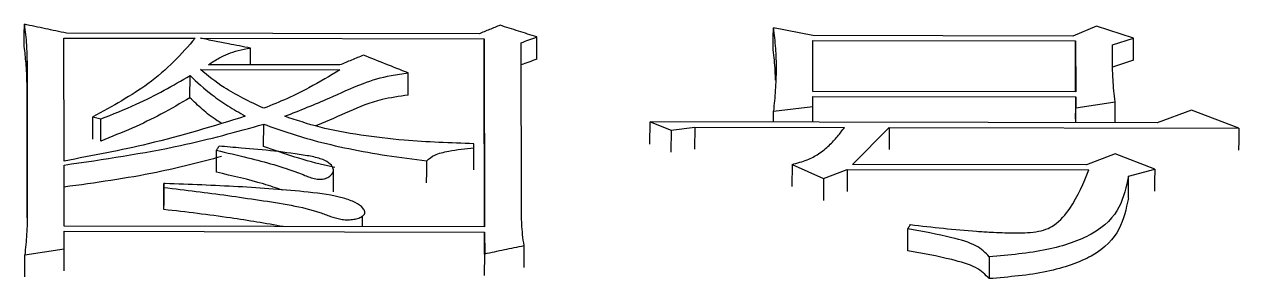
# Model space of a CAD drawing. Header units: millimetres. Extents: x 2104 to 4053, y 855 to 2233.
# Drawn here: x 2517.976 to 2522.975, y 2101.522 to 2102.567 of the extents above; entities that cross this region are included whole.
import ezdxf

# ---------------------------------------------------------------- set-up
doc = ezdxf.new("R2010")
doc.units = ezdxf.units.MM

msp = doc.modelspace()

# ---------------------------------------------------------------- linework, layer by layer
at = {"color": 7, "linetype": 'Continuous', "lineweight": 25}
for p, q in [((2519.8481, 2102.5278), (2518.1498, 2102.531)), ((2521.2219, 2102.5213), (2521.0596, 2102.5535)), ((2522.2928, 2102.5193), (2521.2219, 2102.5213)), ((2522.3901, 2102.5591), (2522.2928, 2102.5193)), ((2522.5417, 2102.5108), (2522.3901, 2102.5591)), ((2518.139, 2102.511), (2518.68, 2102.51)), ((2518.14, 2102.0056), (2518.139, 2102.511)), ((2518.7015, 2102.5099), (2519.8698, 2102.5078)), ((2519.8698, 2102.5078), (2519.8712, 2101.7347)), ((2520.0225, 2101.8101), (2520.0213, 2102.4915)), ((2521.222, 2102.5012), (2522.3037, 2102.4992)), ((2521.2224, 2102.2914), (2521.222, 2102.5012)), ((2522.3037, 2102.4992), (2522.3041, 2102.2893)), ((2522.4552, 2102.4829), (2522.5417, 2102.5108)), ((2522.5414, 2102.4196), (2522.4549, 2102.3917)), ((2517.9876, 2102.3237), (2517.9878, 2102.4148)), ((2517.9878, 2102.4148), (2517.9889, 2101.7929)), ((2518.7018, 2102.3812), (2519.2751, 2102.3801)), ((2519.2751, 2102.4003), (2518.7342, 2102.4013)), ((2519.8708, 2101.7347), (2519.8696, 2102.4165)), ((2522.3037, 2102.2893), (2522.3035, 2102.408)), ((2517.9886, 2101.772), (2517.9876, 2102.3237)), ((2518.6583, 2102.2659), (2518.6586, 2102.357)), ((2519.5564, 2102.2763), (2519.5567, 2102.3673)), ((2522.3041, 2102.2893), (2521.2224, 2102.2914)), ((2521.2224, 2102.271), (2522.3041, 2102.269)), ((2521.2225, 2102.2302), (2521.2224, 2102.271)), ((2522.3041, 2102.269), (2522.3042, 2102.2241)), ((2521.0603, 2102.2101), (2521.2225, 2102.2302)), ((2521.2223, 2102.1648), (2521.2225, 2102.2302)), ((2522.3041, 2102.1628), (2522.3042, 2102.2241)), ((2522.3042, 2102.2241), (2522.4664, 2102.2483)), ((2518.2584, 2102.0959), (2518.2586, 2102.1867)), ((2521.0602, 2102.1651), (2521.0603, 2102.2101)), ((2522.7802, 2102.2151), (2522.6397, 2102.1621)), ((2522.9751, 2102.141), (2522.7802, 2102.2151)), ((2518.9615, 2102.0659), (2518.9618, 2102.1567)), ((2520.5517, 2102.0753), (2520.5519, 2102.166)), ((2520.5519, 2102.166), (2520.6385, 2102.133)), ((2522.6397, 2102.1621), (2520.5519, 2102.166)), ((2520.6385, 2102.133), (2520.6383, 2102.0423)), ((2520.6385, 2102.133), (2520.7359, 2102.1452)), ((2520.7359, 2102.1452), (2520.7356, 2102.0544)), ((2520.7359, 2102.1452), (2521.3525, 2102.144)), ((2521.3852, 2101.9912), (2521.5364, 2102.1437)), ((2521.5364, 2102.1437), (2521.5361, 2102.0529)), ((2521.5364, 2102.1437), (2522.9751, 2102.141)), ((2519.8274, 2102.0604), (2519.8274, 2102.0769)), ((2519.8271, 2101.9698), (2519.8274, 2102.0604)), ((2522.4668, 2102.0348), (2522.3479, 2101.9894)), ((2522.6292, 2101.9723), (2522.4668, 2102.0348)), ((2518.1405, 2101.7379), (2518.14, 2101.989)), ((2519.2488, 2101.8783), (2519.2491, 2101.9693)), ((2521.1364, 2101.9917), (2521.1361, 2101.9011)), ((2521.1364, 2101.9917), (2521.2663, 2101.9333)), ((2521.2663, 2101.9333), (2521.3636, 2101.9705)), ((2521.3636, 2101.9705), (2521.3634, 2101.88)), ((2521.3636, 2101.9705), (2522.3588, 2101.9687)), ((2522.3479, 2101.9894), (2521.3852, 2101.9912)), ((2522.5211, 2101.9434), (2522.6292, 2101.9723)), ((2521.2663, 2101.9333), (2521.2661, 2101.8428)), ((2522.5208, 2101.8529), (2522.5211, 2101.9434)), ((2518.5512, 2101.9133), (2518.551, 2101.8229)), ((2518.551, 2101.8063), (2518.5512, 2101.8968)), ((2518.5512, 2101.8967), (2518.5512, 2101.9133)), ((2519.3688, 2101.7356), (2519.3689, 2101.7802)), ((2519.369, 2101.8127), (2519.369, 2101.8136)), ((2519.8712, 2101.7347), (2518.1405, 2101.7379)), ((2518.1405, 2101.7168), (2519.8713, 2101.7136)), ((2518.1406, 2101.6448), (2518.1405, 2101.7168)), ((2519.8713, 2101.7136), (2519.8714, 2101.6246)), ((2517.9782, 2101.5297), (2517.9784, 2101.6196)), ((2519.8712, 2101.5347), (2519.8714, 2101.6246))]:
    msp.add_line(p, q, dxfattribs=at)
at = {"color": 7, "linetype": 'Continuous', "lineweight": 25, "flags": 128}
for points in [[(2517.9764, 2102.4759), (2517.9766, 2102.5271), (2517.9767, 2102.5673)], [(2521.0594, 2102.4622), (2521.0595, 2102.5134), (2521.0596, 2102.5535)], [(2518.907, 2102.401), (2518.907, 2102.4239), (2518.9072, 2102.4694)], [(2519.8696, 2102.4165), (2519.8697, 2102.4676), (2519.8698, 2102.5078)], [(2520.0859, 2102.4241), (2520.086, 2102.4752), (2520.0861, 2102.5154)], [(2522.3035, 2102.408), (2522.3036, 2102.4591), (2522.3037, 2102.4992)], [(2522.5414, 2102.4196), (2522.5416, 2102.4707), (2522.5417, 2102.5108)], [(2522.3039, 2102.1781), (2522.304, 2102.229), (2522.3041, 2102.269)], [(2522.4662, 2102.1625), (2522.4663, 2102.2083), (2522.4664, 2102.2483)], [(2518.2587, 2102.1867), (2518.2749, 2102.1826), (2518.2911, 2102.1784)], [(2518.2909, 2102.0877), (2518.291, 2102.1385), (2518.2911, 2102.1784)], [(2522.9751, 2102.141), (2522.9749, 2102.0902), (2522.9748, 2102.0503)], [(2518.7671, 2101.9593), (2518.7672, 2101.9961), (2518.7673, 2102.023), (2518.7673, 2102.0499)], [(2519.6325, 2101.9164), (2519.6327, 2101.9616), (2519.6328, 2102.0069)], [(2522.6292, 2101.9723), (2522.6291, 2101.9216), (2522.629, 2101.8818)], [(2521.6126, 2101.637), (2521.6127, 2101.6736), (2521.6128, 2101.7004), (2521.6128, 2101.7272)], [(2519.871, 2101.6235), (2519.8712, 2101.6739), (2519.8713, 2101.7136)], [(2517.9784, 2101.6196), (2518.0595, 2101.6322), (2518.1406, 2101.6448)], [(2518.1404, 2101.5548), (2518.1405, 2101.6052), (2518.1406, 2101.6448)], [(2520.0334, 2101.5683), (2520.0335, 2101.6186), (2520.0336, 2101.6583)], [(2521.9484, 2101.6123), (2521.9483, 2101.5855), (2521.9482, 2101.5587), (2521.9481, 2101.5222)]]:
    msp.add_lwpolyline(points, dxfattribs=at)
at = {"color": 7, "linetype": 'Continuous', "lineweight": 25}
for points, knots in [([(2517.9767, 2102.5673), (2517.9784, 2102.5532), (2517.982, 2102.525), (2517.9861, 2102.4742), (2517.9871, 2102.4374), (2517.9878, 2102.4148)], [0, 0, 0, 0, 0.278679, 0.557368, 1, 1, 1, 1]), ([(2518.1498, 2102.531), (2518.121, 2102.537), (2518.0632, 2102.5491), (2518.0055, 2102.5612), (2517.9767, 2102.5673)], [0, 0, 0, 0, 0.500001, 1, 1, 1, 1]), ([(2519.9346, 2102.5636), (2519.9202, 2102.5577), (2519.8914, 2102.5457), (2519.8625, 2102.5338), (2519.8481, 2102.5278)], [0, 0, 0, 0, 0.500002, 1, 1, 1, 1]), ([(2520.0861, 2102.5154), (2520.0609, 2102.5234), (2520.0104, 2102.5395), (2519.9599, 2102.5556), (2519.9346, 2102.5636)], [0, 0, 0, 0, 0.500001, 1, 1, 1, 1]), ([(2521.0596, 2102.5535), (2521.0627, 2102.5253), (2521.0688, 2102.4687), (2521.0721, 2102.3831), (2521.0682, 2102.297), (2521.0629, 2102.2391), (2521.0603, 2102.2101)], [0, 0, 0, 0, 0.249584, 0.499194, 0.74954, 1, 1, 1, 1]), ([(2517.9876, 2102.3237), (2517.9872, 2102.3378), (2517.9866, 2102.366), (2517.9834, 2102.4168), (2517.9791, 2102.4533), (2517.9764, 2102.4759)], [0, 0, 0, 0, 0.276263, 0.552536, 1, 1, 1, 1]), ([(2518.68, 2102.51), (2518.623, 2102.4458), (2518.5204, 2102.3302), (2518.3392, 2102.2309), (2518.2586, 2102.1867)], [0, 0, 0, 0, 0.555128, 1, 1, 1, 1]), ([(2518.9072, 2102.4694), (2518.877, 2102.4754), (2518.8277, 2102.4851), (2518.7592, 2102.4986), (2518.7208, 2102.5062), (2518.7015, 2102.5099)], [0, 0, 0, 0, 0.4392562, 0.7196278, 1, 1, 1, 1]), ([(2518.7342, 2102.4013), (2518.7485, 2102.4109), (2518.7722, 2102.4268), (2518.8149, 2102.4459), (2518.8554, 2102.4612), (2518.8898, 2102.4667), (2518.9072, 2102.4694)], [0, 0, 0, 0, 0.333512, 0.552423, 0.773915, 1, 1, 1, 1]), ([(2520.0213, 2102.4915), (2520.0321, 2102.4954), (2520.0537, 2102.5034), (2520.0753, 2102.5114), (2520.0861, 2102.5154)], [0, 0, 0, 0, 0.5000027, 1, 1, 1, 1]), ([(2522.4664, 2102.2483), (2522.463, 2102.2792), (2522.4569, 2102.3339), (2522.4549, 2102.4121), (2522.4551, 2102.4593), (2522.4552, 2102.4829)], [0, 0, 0, 0, 0.39197, 0.69595, 1, 1, 1, 1]), ([(2519.3723, 2102.4404), (2519.3561, 2102.4338), (2519.3237, 2102.4204), (2519.2913, 2102.407), (2519.2751, 2102.4003)], [0, 0, 0, 0, 0.500001, 1, 1, 1, 1]), ([(2519.5564, 2102.3675), (2519.5257, 2102.3796), (2519.4644, 2102.404), (2519.403, 2102.4283), (2519.3723, 2102.4404)], [0, 0, 0, 0, 0.500001, 1, 1, 1, 1]), ([(2520.0859, 2102.4241), (2520.0751, 2102.4201), (2520.0535, 2102.4122), (2520.0319, 2102.4042), (2520.021, 2102.4002)], [0, 0, 0, 0, 0.500002, 1, 1, 1, 1]), ([(2521.0687, 2102.3373), (2521.0683, 2102.3503), (2521.0669, 2102.3922), (2521.0624, 2102.4337), (2521.0594, 2102.4622)], [0, 0, 0, 0, 0.311562, 1, 1, 1, 1]), ([(2518.9618, 2102.2222), (2518.9041, 2102.2497), (2518.8017, 2102.2986), (2518.7322, 2102.3561), (2518.7018, 2102.3812)], [0, 0, 0, 0, 0.563044, 1, 1, 1, 1]), ([(2519.2751, 2102.3801), (2519.234, 2102.3551), (2519.1671, 2102.3146), (2519.0612, 2102.2619), (2518.995, 2102.2355), (2518.9618, 2102.2222)], [0, 0, 0, 0, 0.443462, 0.720845, 1, 1, 1, 1]), ([(2518.2911, 2102.1784), (2518.3407, 2102.1982), (2518.4338, 2102.2352), (2518.5546, 2102.2958), (2518.6239, 2102.3365), (2518.6586, 2102.357)], [0, 0, 0, 0, 0.362455, 0.68031, 1, 1, 1, 1]), ([(2518.6586, 2102.357), (2518.6871, 2102.33), (2518.7323, 2102.2872), (2518.8137, 2102.2324), (2518.8619, 2102.2039), (2518.886, 2102.1896)], [0, 0, 0, 0, 0.459963, 0.729514, 1, 1, 1, 1]), ([(2519.0482, 2102.1894), (2519.1106, 2102.2138), (2519.2222, 2102.2577), (2519.3521, 2102.3203), (2519.4647, 2102.3559), (2519.5329, 2102.3644), (2519.5565, 2102.3673)], [0, 0, 0, 0, 0.381433, 0.68352, 0.890548, 1, 1, 1, 1]), ([(2519.5562, 2102.2763), (2519.5192, 2102.271), (2519.4252, 2102.2577), (2519.3111, 2102.2081), (2519.2256, 2102.1705), (2519.1782, 2102.1513), (2519.1757, 2102.1503)], [0, 0, 0, 0, 0.235545, 0.597899, 0.979361, 1, 1, 1, 1]), ([(2518.6583, 2102.2659), (2518.6194, 2102.243), (2518.546, 2102.1995), (2518.4227, 2102.1398), (2518.3349, 2102.1051), (2518.2909, 2102.0876)], [0, 0, 0, 0, 0.359016, 0.678438, 1, 1, 1, 1]), ([(2518.7862, 2102.1613), (2518.7808, 2102.1646), (2518.7518, 2102.1826), (2518.7078, 2102.2174), (2518.6749, 2102.2497), (2518.6583, 2102.2659)], [0, 0, 0, 0, 0.102073, 0.549488, 1, 1, 1, 1]), ([(2518.886, 2102.1896), (2518.7561, 2102.1495), (2518.5227, 2102.0773), (2518.2576, 2102.0276), (2518.14, 2102.0056)], [0, 0, 0, 0, 0.556376, 1, 1, 1, 1]), ([(2519.8274, 2102.0769), (2519.7311, 2102.0801), (2519.5728, 2102.0854), (2519.3605, 2102.1103), (2519.1908, 2102.1416), (2519.0955, 2102.1735), (2519.0482, 2102.1894)], [0, 0, 0, 0, 0.344394, 0.565966, 0.784996, 1, 1, 1, 1]), ([(2518.14, 2101.989), (2518.3036, 2102.0128), (2518.5939, 2102.0552), (2518.8499, 2102.1258), (2518.9618, 2102.1567)], [0, 0, 0, 0, 0.563329, 1, 1, 1, 1]), ([(2518.9619, 2102.1567), (2519.028, 2102.1337), (2519.1375, 2102.0956), (2519.3122, 2102.0553), (2519.4683, 2102.0267), (2519.5778, 2102.0135), (2519.6328, 2102.0069)], [0, 0, 0, 0, 0.334938, 0.554747, 0.776586, 1, 1, 1, 1]), ([(2521.1364, 2101.9917), (2521.158, 2101.9974), (2521.2008, 2102.0088), (2521.2513, 2102.0366), (2521.2905, 2102.0696), (2521.325, 2102.1064), (2521.3433, 2102.1315), (2521.3525, 2102.144)], [0, 0, 0, 0, 0.176065, 0.348002, 0.566634, 0.783694, 1, 1, 1, 1]), ([(2518.7886, 2102.0239), (2518.7008, 2102.0008), (2518.4978, 2101.9473), (2518.2694, 2101.9161), (2518.1398, 2101.8984)], [0, 0, 0, 0, 0.432729, 1, 1, 1, 1]), ([(2518.7673, 2102.0499), (2518.8106, 2102.0397), (2518.9261, 2102.0122), (2519.0519, 2101.9792), (2519.1281, 2101.9479), (2519.152, 2101.9386), (2519.1708, 2101.9329), (2519.1873, 2101.9304), (2519.1989, 2101.9304), (2519.2108, 2101.9322), (2519.2251, 2101.9371), (2519.2402, 2101.9469), (2519.2503, 2101.961), (2519.2484, 2101.9794), (2519.2319, 2101.9988), (2519.1951, 2102.0175), (2519.0728, 2102.0407), (2518.931, 2102.054), (2518.8086, 2102.064), (2518.7781, 2102.0665)], [0, 0, 0, 0, 0.125303, 0.334355, 0.369116, 0.392004, 0.415956, 0.426672, 0.435652, 0.444627, 0.458337, 0.481389, 0.513084, 0.544763, 0.589287, 0.633606, 0.685412, 0.921677, 1, 1, 1, 1]), ([(2518.7673, 2102.0499), (2518.7682, 2102.0513), (2518.7705, 2102.0548), (2518.7741, 2102.0603), (2518.7768, 2102.0644), (2518.7781, 2102.0665)], [0, 0, 0, 0, 0.253309, 0.626654, 1, 1, 1, 1]), ([(2519.2543, 2101.979), (2519.2465, 2101.9806), (2519.1886, 2101.9925), (2519.0887, 2102.0209), (2519.0038, 2102.0509), (2518.9616, 2102.0659)], [0, 0, 0, 0, 0.072155, 0.538651, 1, 1, 1, 1]), ([(2519.6328, 2102.0069), (2519.6424, 2102.0153), (2519.6621, 2102.0325), (2519.7352, 2102.0501), (2519.7922, 2102.0564), (2519.8274, 2102.0604)], [0, 0, 0, 0, 0.267239, 0.548076, 1, 1, 1, 1]), ([(2521.6236, 2101.7441), (2521.714, 2101.734), (2521.8235, 2101.7217), (2521.9659, 2101.7125), (2522.0469, 2101.7092), (2522.1268, 2101.7106), (2522.1838, 2101.724), (2522.2389, 2101.7555), (2522.3049, 2101.8382), (2522.3369, 2101.9157), (2522.3588, 2101.9687)], [0, 0, 0, 0, 0.237785, 0.287937, 0.366632, 0.446055, 0.486951, 0.527634, 0.676721, 1, 1, 1, 1]), ([(2519.0395, 2101.8857), (2519.0138, 2101.8945), (2518.9294, 2101.9231), (2518.8336, 2101.9445), (2518.7671, 2101.9593)], [0, 0, 0, 0, 0.3050138, 1, 1, 1, 1]), ([(2522.5211, 2101.9434), (2522.5031, 2101.8567), (2522.4778, 2101.7346), (2522.1888, 2101.6328), (2522.0297, 2101.6192), (2521.9484, 2101.6123)], [0, 0, 0, 0, 0.544628, 0.767125, 1, 1, 1, 1]), ([(2518.5513, 2101.8967), (2518.5955, 2101.8916), (2518.7279, 2101.8762), (2518.9432, 2101.8457), (2519.1403, 2101.8156), (2519.234, 2101.7783), (2519.2704, 2101.7671), (2519.3025, 2101.7634), (2519.3269, 2101.7647), (2519.3491, 2101.7693), (2519.3668, 2101.7768), (2519.3774, 2101.7864), (2519.3795, 2101.7986), (2519.369, 2101.8158), (2519.3405, 2101.8363), (2519.2675, 2101.8628), (2519.1003, 2101.8845), (2518.8546, 2101.9013), (2518.655, 2101.9097), (2518.5529, 2101.9132), (2518.5512, 2101.9133)], [0, 0, 0, 0, 0.0737612, 0.2212934, 0.3691653, 0.4007539, 0.427214, 0.4402784, 0.4533919, 0.466053, 0.4795075, 0.4928145, 0.5050759, 0.5251087, 0.5586105, 0.5933525, 0.6767116, 0.8345974, 0.9972159, 1, 1, 1, 1]), ([(2522.5208, 2101.8529), (2522.5028, 2101.7663), (2522.4775, 2101.6443), (2522.1885, 2101.5426), (2522.0294, 2101.5291), (2521.9481, 2101.5222)], [0, 0, 0, 0, 0.544404, 0.766964, 1, 1, 1, 1]), ([(2517.9889, 2101.7929), (2517.9887, 2101.7783), (2517.9884, 2101.7491), (2517.9859, 2101.6914), (2517.9814, 2101.6481), (2517.9784, 2101.6196)], [0, 0, 0, 0, 0.254076, 0.508158, 1, 1, 1, 1]), ([(2519.0424, 2101.7362), (2518.9704, 2101.7486), (2518.8098, 2101.7761), (2518.643, 2101.7956), (2518.5511, 2101.8063)], [0, 0, 0, 0, 0.448716, 1, 1, 1, 1]), ([(2520.0336, 2101.6583), (2520.0315, 2101.6732), (2520.0271, 2101.7031), (2520.0236, 2101.7537), (2520.0229, 2101.7894), (2520.0225, 2101.8101)], [0, 0, 0, 0, 0.29425, 0.588522, 1, 1, 1, 1]), ([(2521.6128, 2101.7272), (2521.6137, 2101.7286), (2521.616, 2101.7321), (2521.6196, 2101.7377), (2521.6223, 2101.742), (2521.6236, 2101.7441)], [0, 0, 0, 0, 0.2499925, 0.6250015, 1, 1, 1, 1]), ([(2521.9484, 2101.6123), (2521.9327, 2101.6284), (2521.9006, 2101.6615), (2521.7731, 2101.6982), (2521.6739, 2101.7161), (2521.6128, 2101.7272)], [0, 0, 0, 0, 0.2676001, 0.5485848, 1, 1, 1, 1]), ([(2519.8714, 2101.6246), (2519.8985, 2101.6302), (2519.9525, 2101.6415), (2520.0066, 2101.6527), (2520.0336, 2101.6583)], [0, 0, 0, 0, 0.500001, 1, 1, 1, 1]), ([(2521.9481, 2101.5222), (2521.9325, 2101.5383), (2521.9004, 2101.5713), (2521.7728, 2101.608), (2521.6737, 2101.6259), (2521.6126, 2101.637)], [0, 0, 0, 0, 0.267465, 0.548458, 1, 1, 1, 1])]:
    msp.add_open_spline(points, degree=3, knots=knots, dxfattribs=at)

doc.saveas('drawing.dxf')
